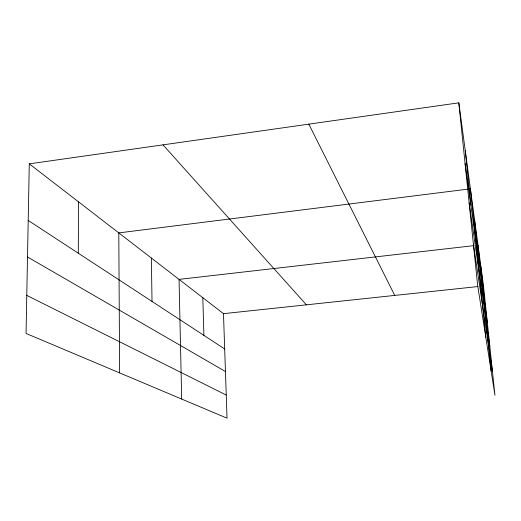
<?xml version="1.0" encoding="UTF-8"?>
<svg xmlns="http://www.w3.org/2000/svg" width="521" height="521" viewBox="0 0 521 521"><rect width="100%" height="100%" fill="white"/><g stroke="black" fill="none" stroke-linecap="round" stroke-linejoin="round"><path stroke-width="0.78" d="M78.28 253.206L78.547 201.861M29.28 163.855L26.05 333.453L227.032 418.168L223.483 313.662L29.28 163.855L458.812 102.832L483.508 285.957L494.95 395.244L477.62 285.228L458.812 102.832M474.025 245.625L179.042 279.38L181.699 399.06M476.415 245.352L478.011 245.17L491.153 371.147M223.483 313.662L477.913 286.557M481.912 286.127L483.508 285.957M26.773 295.394L226.244 395.055M27.509 256.977L225.45 371.525M28.206 220.448L224.681 348.972M163.008 144.858L306.4 304.831M308.81 124.141L394.755 295.414M473.387 244.16L492.417 371.05M469.121 202.793L489.838 346.432M465.071 163.529L487.369 322.851M480.961 267.078L485.09 306.524M474.54 219.452L479.307 265.254M485.852 337.484L470.411 188.83L118.795 232.9L119.622 372.893M465.246 150.517L470.912 205.235M202.819 297.725L203.893 335.374M151.377 258.038L152.015 301.438"/></g></svg>
